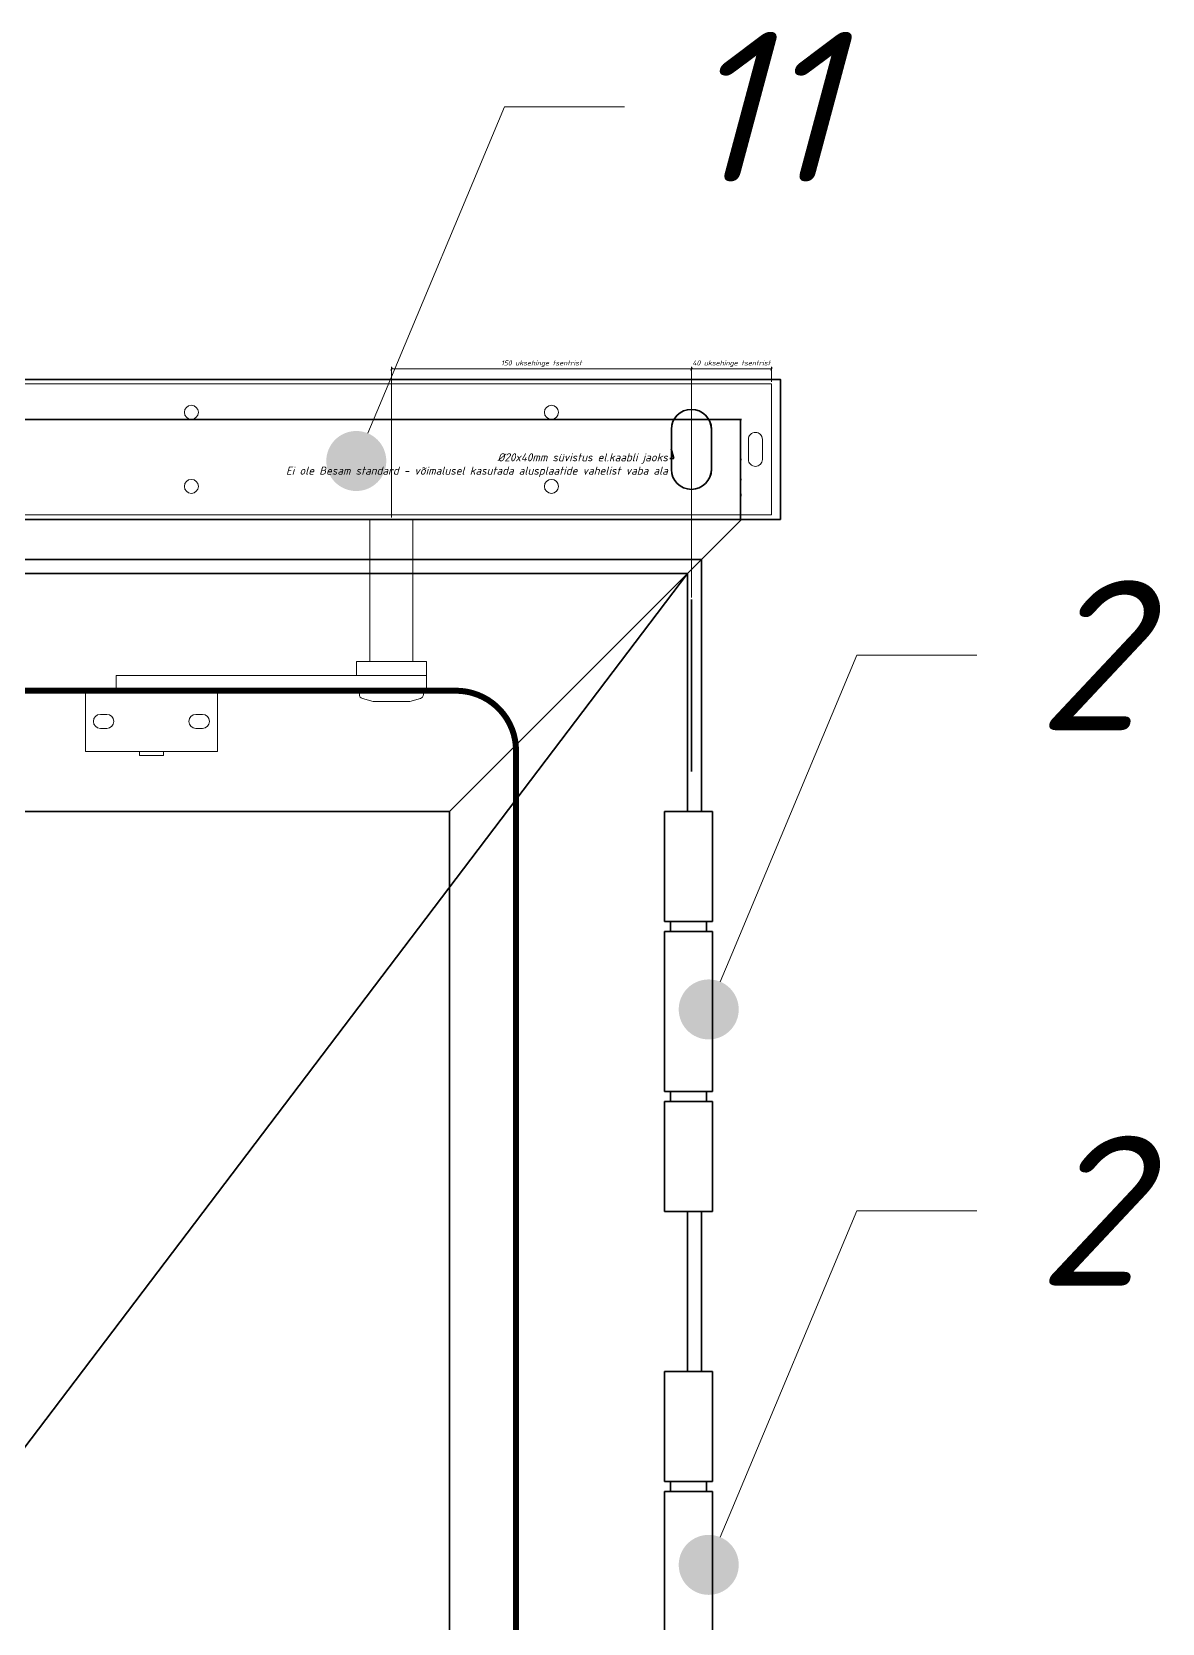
# Model space of a CAD drawing. Header units: millimetres. Extents: x -29692 to 34729, y -8412 to 43293.
# Drawn here: x -27923 to -27358, y 2071 to 2867 of the extents above; entities that cross this region are included whole.
import ezdxf
from ezdxf import colors
from ezdxf.entities.mleader import LeaderData, LeaderLine
from ezdxf.math import Vec2, Vec3

# ---------------------------------------------------------------- set-up
doc = ezdxf.new("R2010")
doc.units = ezdxf.units.MM
doc.linetypes.add('CONTINU', pattern=[0])
doc.linetypes.add('OGLT6', pattern=[2, 0.5, -0.5, 0.5, -0.5])
doc.layers.get('Defpoints').update_dxf_attribs({"color": 4, "lineweight": 35})
for name, color, linetype, lineweight in [('20-2 Automaatika', 40, 'Continuous', 0), ('_0_001_Профили', 150, 'Continuous', 35), ('_0_004_Текст_01', 7, 'Continuous', 18)]:
    doc.layers.add(name, color=color, linetype=linetype, lineweight=lineweight)
doc.layers.add('Defpoints_2', color=4, linetype='Continuous', lineweight=35, plot=False)
doc.styles.add('_DZ_2.5', font='isocpeui.ttf', dxfattribs={"height": 2.5})
doc.styles.add('_DZ_4', font='isocpeui.ttf', dxfattribs={"height": 4})
doc.dimstyles.new('_DZ_2.5', dxfattribs={"dimscale": 0, "dimtxt": 2.5, "dimasz": 1.5, "dimexe": 1, "dimexo": 1, "dimgap": 1, "dimtad": 1, "dimdec": 0, "dimzin": 1, "dimdsep": 46, "dimtxsty": '_DZ_2.5', "dimblk": 'ARCHTICK', "dimcen": 0.09, "dimclrd": 256, "dimclre": 256, "dimclrt": 256, "dimadec": 0, "dimazin": 0, "dimtfac": 1, "dimtdec": 0, "dimtofl": 0, "dimtmove": 1, "dimatfit": 2, "dimfxl": 1, "dimtfill": 1, "dimtfillclr": 256, "dimtolj": 1, "dimlwd": 9, "dimlwe": 5, "dimarcsym": 0})

# ---------------------------------------------------------------- blocks, each defined once
blk = doc.blocks.new('_Dot')
at = {"color": 0, "linetype": 'ByBlock', "lineweight": -2}
blk.add_line((-0.5, 0), (-1, 0), dxfattribs=at)
at = {"color": 0, "linetype": 'ByBlock', "const_width": 0.5}
blk.add_lwpolyline([(-0.25, 0, 1), (0.25, 0, 1)], format="xyb", close=True, dxfattribs=at)
blk = doc.blocks.new('BESAM SW300 meh.alusplaat')
at = {"layer": '_0_001_Профили', "color": 9, "linetype": 'ByBlock', "lineweight": 18}
blk.add_lwpolyline([(-189.9, 67.72), (646.1, 67.72), (646.1, 2.29), (-189.9, 2.29)], close=True, dxfattribs=at)
for points in [[(-178.4, 40, 0.414346), (-181.9, 43.5, 0.414346), (-185.4, 40), (-185.4, 30, 0.414346), (-181.9, 26.5, 0.414346), (-178.4, 30)], [(641.6, 30), (641.6, 40, 0.414346), (638.1, 43.5, 0.414346), (634.6, 40), (634.6, 30, 0.414346), (638.1, 26.5, 0.414346)]]:
    blk.add_lwpolyline(points, format="xyb", close=True, dxfattribs=at)
for centre in [(-79.9, 53.51), (100.1, 53.51), (-79.9, 16.49), (100.1, 16.49)]:
    blk.add_circle(centre, 3.5, dxfattribs=at)
blk = doc.blocks.new('_ArchTick')
at = {"color": 0, "linetype": 'ByBlock', "const_width": 0.15}
blk.add_lwpolyline([(-0.5, -0.5), (0.5, 0.5)], dxfattribs=at)
blk = doc.blocks.new('*D975')
at = {"layer": 'Defpoints', "color": 0, "linetype": 'Continuous', "ltscale": 5, "transparency": 16777216}
for p in [(1475.09, 50.95), (1475.09, -24.23), (1625.09, -64.24)]:
    blk.add_point(p, dxfattribs=at)
at = {"layer": 'Defpoints_2', "linetype": 'CONTINU', "lineweight": 5, "ltscale": 5}
blk.add_line((1475.09, -23.23), (1475.09, 51.95), dxfattribs=at)
at = {"layer": 'Defpoints_2', "linetype": 'Continuous', "lineweight": 9, "ltscale": 5}
blk.add_line((1625.09, 50.95), (1475.09, 50.95), dxfattribs=at)
at = {"layer": 'Defpoints_2', "linetype": 'Continuous', "lineweight": 5, "ltscale": 5}
blk.add_line((1625.09, -63.24), (1625.09, 51.95), dxfattribs=at)
at = {"layer": 'Defpoints_2', "linetype": 'Continuous', "lineweight": 9, "ltscale": 5, "xscale": 1.5, "yscale": 1.5, "zscale": 1.5, "rotation": 180}
blk.add_blockref('_ArchTick', (1475.09, 50.95), dxfattribs=at)
at = {"layer": 'Defpoints_2', "linetype": 'Continuous', "lineweight": 9, "ltscale": 5, "xscale": 1.5, "yscale": 1.5, "zscale": 1.5}
blk.add_blockref('_ArchTick', (1625.09, 50.95), dxfattribs=at)
at = {"layer": 'Defpoints_2', "linetype": 'Continuous', "ltscale": 5, "insert": (1550.09, 53.58), "char_height": 2.5, "attachment_point": 5, "style": '_DZ_2.5', "bg_fill": 3, "box_fill_scale": 1.1, "bg_fill_color": 256, "bg_fill_true_color": 13158600, "bg_fill_transparency": 0}
blk.add_mtext('\\A1;150 uksehinge tsentrist', dxfattribs=at)
blk = doc.blocks.new('*D976')
at = {"layer": 'Defpoints', "color": 0, "linetype": 'Continuous', "ltscale": 5, "transparency": 16777216}
for p in [(1665.09, 43.48), (1625.09, -64.24)]:
    blk.add_point(p, dxfattribs=at)
at = {"layer": 'Defpoints_2', "linetype": 'CONTINU', "lineweight": 5, "ltscale": 5}
blk.add_line((1625.09, -63.24), (1625.09, 51.95), dxfattribs=at)
at = {"layer": 'Defpoints_2', "linetype": 'Continuous', "lineweight": 9, "ltscale": 5}
blk.add_line((1665.09, 50.95), (1625.09, 50.95), dxfattribs=at)
at = {"layer": 'Defpoints_2', "linetype": 'Continuous', "lineweight": 5, "ltscale": 5}
blk.add_line((1665.09, 44.48), (1665.09, 51.95), dxfattribs=at)
at = {"layer": 'Defpoints_2', "linetype": 'Continuous', "ltscale": 5, "insert": (1645.09, 53.58), "char_height": 2.5, "attachment_point": 5, "style": '_DZ_2.5', "bg_fill": 3, "box_fill_scale": 1.1, "bg_fill_color": 256, "bg_fill_true_color": 13158600, "bg_fill_transparency": 0}
blk.add_mtext('\\A1;40 uksehinge tsentrist', dxfattribs=at)
at = {"layer": 'Defpoints', "color": 0, "linetype": 'Continuous', "ltscale": 5, "transparency": 16777216}
blk.add_point((1625.09, 50.95), dxfattribs=at)
at = {"layer": 'Defpoints_2', "linetype": 'Continuous', "lineweight": 9, "ltscale": 5, "xscale": 1.5, "yscale": 1.5, "zscale": 1.5, "rotation": 180}
blk.add_blockref('_ArchTick', (1625.09, 50.95), dxfattribs=at)
at = {"layer": 'Defpoints_2', "linetype": 'Continuous', "lineweight": 9, "ltscale": 5, "xscale": 1.5, "yscale": 1.5, "zscale": 1.5}
blk.add_blockref('_ArchTick', (1665.09, 50.95), dxfattribs=at)
blk = doc.blocks.new('A$Cdc8cdd52')
at = {"layer": 'Defpoints'}
for p, q in [((1859.5, 2525), (-19.5, 2525)), ((1860, 2525), (1859.5, 2525)), ((1859.5, 2475), (1859.5, 2525)), ((1860, 2505), (1859.5, 2505)), ((1859.5, 2495), (1860, 2495)), ((1860, 2487.4), (1859.5, 2487.4)), ((1860, 2487), (1859.5, 2487)), ((-19.5, 2475), (1859.5, 2475)), ((1860, 2475), (1840, 2455)), ((1840, 2455), (1860, 2475)), ((0, 2455), (1840, 2455)), ((1833, 2448), (1840, 2455)), ((1840, 2455), (1833, 2448)), ((1840, 2455), (1840, 2329)), ((1833, 2448), (907.5, 2448)), ((1714, 2329), (1833, 2448)), ((1833, 2448), (1812.5, 2427.5)), ((1833, 2329), (1833, 2448)), ((1812.5, 2427.5), (1773.5, 2388.5)), ((1773.5, 2388.5), (1714, 2329)), ((1026.5, 2329), (1714, 2329)), ((1714, 2329), (1714, 127)), ((1821.5, 2329), (1821.5, 2274)), ((1822.87, 2329), (1821.5, 2329)), ((1826.68, 2329), (1822.87, 2329)), ((1832.05, 2329), (1826.68, 2329)), ((1837.76, 2329), (1832.05, 2329)), ((1842.48, 2329), (1837.76, 2329)), ((1845.15, 2329), (1842.48, 2329)), ((1845.5, 2329), (1845.15, 2329)), ((1845.5, 2274), (1845.5, 2329)), ((1821.5, 2274), (1822.87, 2274)), ((1822.87, 2269), (1821.5, 2269)), ((1821.5, 2269), (1821.5, 2189)), ((1822.87, 2274), (1826.68, 2274)), ((1826.68, 2269), (1822.87, 2269)), ((1824.5, 2274), (1824.5, 2269)), ((1826.68, 2274), (1832.05, 2274)), ((1832.05, 2269), (1826.68, 2269)), ((1832.05, 2274), (1837.76, 2274)), ((1837.76, 2269), (1832.05, 2269)), ((1837.76, 2274), (1842.48, 2274)), ((1842.48, 2269), (1837.76, 2269)), ((1842.48, 2274), (1845.15, 2274)), ((1845.15, 2269), (1842.48, 2269)), ((1842.5, 2269), (1842.5, 2274)), ((1845.15, 2274), (1845.5, 2274)), ((1845.5, 2269), (1845.15, 2269)), ((1845.5, 2189), (1845.5, 2269)), ((1821.5, 2189), (1822.87, 2189)), ((1822.87, 2189), (1826.68, 2189)), ((1824.5, 2189), (1824.5, 2184)), ((1826.68, 2189), (1832.05, 2189)), ((1832.05, 2189), (1837.76, 2189)), ((1837.76, 2189), (1842.48, 2189)), ((1842.48, 2189), (1845.15, 2189)), ((1842.5, 2184), (1842.5, 2189)), ((1845.15, 2189), (1845.5, 2189)), ((1822.87, 2184), (1821.5, 2184)), ((1821.5, 2184), (1821.5, 2129)), ((1826.68, 2184), (1822.87, 2184)), ((1832.05, 2184), (1826.68, 2184)), ((1837.76, 2184), (1832.05, 2184)), ((1842.48, 2184), (1837.76, 2184)), ((1845.15, 2184), (1842.48, 2184)), ((1845.5, 2184), (1845.15, 2184)), ((1845.5, 2129), (1845.5, 2184)), ((1821.5, 2129), (1822.87, 2129)), ((1822.87, 2129), (1826.68, 2129)), ((1826.68, 2129), (1832.05, 2129)), ((1832.05, 2129), (1837.76, 2129)), ((1833, 2049), (1833, 2129)), ((1837.76, 2129), (1842.48, 2129)), ((1840, 2129), (1840, 2049)), ((1842.48, 2129), (1845.15, 2129)), ((1845.15, 2129), (1845.5, 2129)), ((1821.5, 2049), (1821.5, 1994)), ((1822.87, 2049), (1821.5, 2049)), ((1826.68, 2049), (1822.87, 2049)), ((1832.05, 2049), (1826.68, 2049)), ((1837.76, 2049), (1832.05, 2049)), ((1842.48, 2049), (1837.76, 2049)), ((1845.15, 2049), (1842.48, 2049)), ((1845.5, 2049), (1845.15, 2049)), ((1845.5, 1994), (1845.5, 2049)), ((1821.5, 1994), (1822.87, 1994)), ((1822.87, 1989), (1821.5, 1989)), ((1821.5, 1989), (1821.5, 1909)), ((1822.87, 1994), (1826.68, 1994)), ((1826.68, 1989), (1822.87, 1989)), ((1824.5, 1994), (1824.5, 1989)), ((1826.68, 1994), (1832.05, 1994)), ((1832.05, 1989), (1826.68, 1989)), ((1832.05, 1994), (1837.76, 1994)), ((1837.76, 1989), (1832.05, 1989)), ((1837.76, 1994), (1842.48, 1994)), ((1842.48, 1989), (1837.76, 1989)), ((1842.48, 1994), (1845.15, 1994)), ((1845.15, 1989), (1842.48, 1989)), ((1842.5, 1989), (1842.5, 1994)), ((1845.15, 1994), (1845.5, 1994)), ((1845.5, 1989), (1845.15, 1989)), ((1845.5, 1909), (1845.5, 1989))]:
    blk.add_line(p, q, dxfattribs=at)
blk.add_lwpolyline([(1833, 8), (907.5, 1228), (1833, 2448)], dxfattribs=at)
blk = doc.blocks.new('*U927')
at = {"layer": '_0_001_Профили', "color": 30, "linetype": 'OGLT6', "const_width": 3}
blk.add_lwpolyline([(-499.93, -354.23), (-30, -354.23, -0.414214), (0, -384.23), (0, -1462.72, 0.414214), (30, -1492.72), (35.76, -1492.46)], format="xyb", dxfattribs=at)
blk = doc.blocks.new('*D935')
at = {"layer": 'Defpoints', "color": 0, "linetype": 'Continuous', "ltscale": 5, "transparency": 16777216}
for p in [(-27743.52, 2698.28), (-27743.52, 2623.09), (-27593.52, 2583.08)]:
    blk.add_point(p, dxfattribs=at)
at = {"layer": 'Defpoints_2', "linetype": 'CONTINU', "lineweight": 5, "ltscale": 5}
blk.add_line((-27743.52, 2624.09), (-27743.52, 2699.28), dxfattribs=at)
at = {"layer": 'Defpoints_2', "linetype": 'Continuous', "lineweight": 9, "ltscale": 5}
blk.add_line((-27593.52, 2698.28), (-27743.52, 2698.28), dxfattribs=at)
at = {"layer": 'Defpoints_2', "linetype": 'Continuous', "lineweight": 5, "ltscale": 5}
blk.add_line((-27593.52, 2584.08), (-27593.52, 2699.28), dxfattribs=at)
at = {"layer": 'Defpoints_2', "linetype": 'Continuous', "lineweight": 9, "ltscale": 5, "xscale": 1.5, "yscale": 1.5, "zscale": 1.5, "rotation": 180}
blk.add_blockref('_ArchTick', (-27743.52, 2698.28), dxfattribs=at)
at = {"layer": 'Defpoints_2', "linetype": 'Continuous', "lineweight": 9, "ltscale": 5, "xscale": 1.5, "yscale": 1.5, "zscale": 1.5}
blk.add_blockref('_ArchTick', (-27593.52, 2698.28), dxfattribs=at)
at = {"layer": 'Defpoints_2', "linetype": 'Continuous', "ltscale": 5, "insert": (-27668.52, 2700.9), "char_height": 2.5, "attachment_point": 5, "style": '_DZ_2.5', "bg_fill": 3, "box_fill_scale": 1.1, "bg_fill_color": 256, "bg_fill_true_color": 13158600, "bg_fill_transparency": 0}
blk.add_mtext('\\A1;150 uksehinge tsentrist', dxfattribs=at)
blk = doc.blocks.new('*D936')
at = {"layer": 'Defpoints', "color": 0, "linetype": 'Continuous', "ltscale": 5, "transparency": 16777216}
for p in [(-27553.53, 2690.81), (-27593.52, 2583.08)]:
    blk.add_point(p, dxfattribs=at)
at = {"layer": 'Defpoints_2', "linetype": 'CONTINU', "lineweight": 5, "ltscale": 5}
blk.add_line((-27593.52, 2584.08), (-27593.52, 2699.28), dxfattribs=at)
at = {"layer": 'Defpoints_2', "linetype": 'Continuous', "lineweight": 9, "ltscale": 5}
blk.add_line((-27553.53, 2698.28), (-27593.52, 2698.28), dxfattribs=at)
at = {"layer": 'Defpoints_2', "linetype": 'Continuous', "lineweight": 5, "ltscale": 5}
blk.add_line((-27553.53, 2691.81), (-27553.53, 2699.28), dxfattribs=at)
at = {"layer": 'Defpoints_2', "linetype": 'Continuous', "ltscale": 5, "insert": (-27573.53, 2700.9), "char_height": 2.5, "attachment_point": 5, "style": '_DZ_2.5', "bg_fill": 3, "box_fill_scale": 1.1, "bg_fill_color": 256, "bg_fill_true_color": 13158600, "bg_fill_transparency": 0}
blk.add_mtext('\\A1;40 uksehinge tsentrist', dxfattribs=at)
at = {"layer": 'Defpoints', "color": 0, "linetype": 'Continuous', "ltscale": 5, "transparency": 16777216}
blk.add_point((-27593.52, 2698.28), dxfattribs=at)
at = {"layer": 'Defpoints_2', "linetype": 'Continuous', "lineweight": 9, "ltscale": 5, "xscale": 1.5, "yscale": 1.5, "zscale": 1.5, "rotation": 180}
blk.add_blockref('_ArchTick', (-27593.52, 2698.28), dxfattribs=at)
at = {"layer": 'Defpoints_2', "linetype": 'Continuous', "lineweight": 9, "ltscale": 5, "xscale": 1.5, "yscale": 1.5, "zscale": 1.5}
blk.add_blockref('_ArchTick', (-27553.53, 2698.28), dxfattribs=at)
blk = doc.blocks.new('*U911')
at = {"layer": '_0_001_Профили', "color": 9, "linetype": 'Continuous', "ltscale": 5}
blk.add_line((1625.09, -64.24), (1625.09, -150.23), dxfattribs=at)
at = {"layer": '_0_001_Профили', "color": 9, "linetype": 'ByBlock', "lineweight": 18}
for points in [[(1492.59, -95.33), (1457.58, -95.33), (1457.58, -102.23), (1492.59, -102.23)], [(1492.59, -102.23), (1337.48, -102.23), (1337.48, -110.23), (1492.59, -110.23)], [(1388.11, -140.23), (1322.08, -140.23), (1322.08, -110.23), (1388.11, -110.23)], [(1361.1, -140.23), (1349.09, -140.23), (1349.09, -142.23), (1361.1, -142.23)]]:
    blk.add_lwpolyline(points, close=True, dxfattribs=at)
for points in [[(1459.09, -110.23), (1459.09, -111.86, 0.339455), (1460.58, -113.79), (1465.94, -115.23), (1484.24, -115.23), (1489.61, -113.79, 0.339452), (1491.09, -111.86), (1491.09, -110.23)], [(1332.84, -128.73), (1329.58, -128.73, -1), (1329.58, -121.73), (1332.84, -121.73, -1)], [(1380.6, -128.73), (1377.35, -128.73, -1), (1377.35, -121.73), (1380.6, -121.73, -1)]]:
    blk.add_lwpolyline(points, format="xyb", close=True, dxfattribs=at)
at = {"layer": '_0_001_Профили', "color": 9, "linetype": 'ByBlock', "lineweight": 18, "xscale": -1}
blk.add_blockref('BESAM SW300 meh.alusplaat', (1475.19, -24.23), dxfattribs=at)
at = {"layer": 'Defpoints_2', "linetype": 'Continuous', "ltscale": 5}
dim = blk.add_linear_dim(base=(1475.09, 50.95), p1=(1625.09, -64.24), p2=(1475.09, -24.23), angle=180, text='<> uksehinge tsentrist', dimstyle='_DZ_2.5', dxfattribs=at)
dim.commit()
dim.dimension.update_dxf_attribs({"geometry": '*D975', "text_midpoint": (1550.09, 50.95), "dimtype": 160})
at = {"layer": '_0_001_Профили', "color": 9, "linetype": 'ByBlock', "lineweight": 18}
blk.add_lwpolyline([(1485.84, -24.23), (1464.34, -24.23), (1464.34, -95.33), (1485.84, -95.33)], close=True, dxfattribs=at)
at = {"layer": 'Defpoints_2', "linetype": 'Continuous', "ltscale": 5}
dim = blk.add_linear_dim(base=(1625.09, 50.95), p1=(1665.09, 43.48), p2=(1625.09, -64.24), angle=180, text='<> uksehinge tsentrist', dimstyle='_DZ_2.5', dxfattribs=at)
dim.commit()
dim.dimension.update_dxf_attribs({"geometry": '*D976', "text_midpoint": (1645.09, 50.95), "dimtype": 160})
at = {"layer": 'Defpoints_2', "linetype": 'ByBlock', "ltscale": 5}
ml = blk.add_multileader_mtext('Standard', dxfattribs=at)
ml.set_content('%%C20x40mm süvistus el.kaabli jaoks\\PEi ole Besam standard - võimalusel kasutada alusplaatide vahelist vaba ala', color=256, style='_DZ_4')
ml.set_leader_properties(color=256, linetype='ByLayer', lineweight=-1)
ml.set_arrow_properties(name='DOT')
ml.build(insert=Vec2(0, 0))
ml.multileader.update_dxf_attribs({"dogleg_length": 2, "arrow_head_size": 1})
ctx = ml.context
ctx.base_point, ctx.arrow_head_size, ctx.landing_gap_size, ctx.plane_origin = Vec3(1417.49, 6.18), 1, 1, Vec3(1613.9, 0)
ctx.text_align_type = 2
notes = []
notes.append((ctx, [(0, (1, 1, 0), (1616.31, 6.18), (-1, 0), 2, [(0, [(1615.09, 10.77)], 0, [])])]))
ctx.mtext.insert, ctx.mtext.alignment, ctx.mtext.flow_direction = Vec3(1613.31, 8.78), 3, 5
for ctx, leaders in notes:
    for number, flags, end, landing, length, lines in leaders:
        leader = LeaderData()
        leader.index, (leader.has_last_leader_line, leader.has_dogleg_vector, leader.attachment_direction) = number, flags
        leader.last_leader_point, leader.dogleg_vector, leader.dogleg_length = Vec3(end), Vec3(landing), length
        for number, points, colour, breaks in lines:
            line = LeaderLine()
            line.index, line.vertices, line.color, line.breaks = number, Vec3.list(points), colors.encode_raw_color(colour), breaks
            leader.lines.append(line)
        ctx.leaders.append(leader)
at = {"layer": '_0_001_Профили', "color": 9, "linetype": 'ByBlock', "ltscale": 5}
blk.add_lwpolyline([(-249.22, 45.77), (1669.59, 45.77), (1669.59, -24.23), (-249.22, -24.23)], close=True, dxfattribs=at)
at = {"layer": '_0_001_Профили', "color": 9}
blk.add_lwpolyline([(1635.09, 0.77), (1635.09, 20.77, 1), (1615.09, 20.77), (1615.09, 0.77, 1)], format="xyb", close=True, dxfattribs=at)

msp = doc.modelspace()

# ---------------------------------------------------------------- leaders
at = {"layer": '_0_004_Текст_01'}
ml = msp.add_multileader_mtext('Standard', dxfattribs=at)
ml.set_content('11', color=256, style='_DZ_2.5')
ml.set_leader_properties(color=256, linetype='ByLayer', lineweight=-1)
ml.set_arrow_properties(name='DOT')
ml.build(insert=Vec2(0, 0))
ml.multileader.update_dxf_attribs({"dogleg_length": 2, "arrow_head_size": 30, "scale": 30})
ctx = ml.context
ctx.base_point, ctx.scale, ctx.char_height, ctx.arrow_head_size, ctx.landing_gap_size, ctx.plane_origin = Vec3(-27626.986, 2829.328), 30, 75, 30, 30, Vec3(-28263.71, 2830.977)
notes = []
notes.append((ctx, [(1, (1, 1, 0), (-27686.986, 2829.328), (1, 0), 60, [(0, [(-27761.07, 2652.264)], 0, [])])]))
ctx.mtext.insert, ctx.mtext.flow_direction = Vec3(-27596.986, 2866.828), 5
ml = msp.add_multileader_mtext('Standard', dxfattribs=at)
ml.set_content('2', color=256, style='_DZ_2.5')
ml.set_leader_properties(color=256, linetype='ByLayer', lineweight=-1)
ml.set_arrow_properties(name='DOT')
ml.build(insert=Vec2(0, 0))
ml.multileader.update_dxf_attribs({"dogleg_length": 2, "arrow_head_size": 30, "scale": 30})
ctx = ml.context
ctx.base_point, ctx.scale, ctx.char_height, ctx.arrow_head_size, ctx.landing_gap_size, ctx.plane_origin = Vec3(-27450.779, 2555.141), 30, 75, 30, 30, Vec3(-28087.504, 2556.79)
notes.append((ctx, [(1, (1, 1, 0), (-27510.779, 2555.141), (1, 0), 60, [(0, [(-27584.864, 2378.077)], 0, [])])]))
ctx.mtext.insert, ctx.mtext.flow_direction = Vec3(-27420.779, 2592.641), 5
ml = msp.add_multileader_mtext('Standard', dxfattribs=at)
ml.set_content('2', color=256, style='_DZ_2.5')
ml.set_leader_properties(color=256, linetype='ByLayer', lineweight=-1)
ml.set_arrow_properties(name='DOT')
ml.build(insert=Vec2(0, 0))
ml.multileader.update_dxf_attribs({"dogleg_length": 2, "arrow_head_size": 30, "scale": 30})
ctx = ml.context
ctx.base_point, ctx.scale, ctx.char_height, ctx.arrow_head_size, ctx.landing_gap_size, ctx.plane_origin = Vec3(-27450.779, 2277.453), 30, 75, 30, 30, Vec3(-28087.504, 2279.101)
notes.append((ctx, [(1, (1, 1, 0), (-27510.779, 2277.453), (1, 0), 60, [(0, [(-27584.864, 2100.389)], 0, [])])]))
ctx.mtext.insert, ctx.mtext.flow_direction = Vec3(-27420.779, 2314.953), 5
for ctx, leaders in notes:
    for number, flags, end, landing, length, lines in leaders:
        leader = LeaderData()
        leader.index, (leader.has_last_leader_line, leader.has_dogleg_vector, leader.attachment_direction) = number, flags
        leader.last_leader_point, leader.dogleg_vector, leader.dogleg_length = Vec3(end), Vec3(landing), length
        for number, points, colour, breaks in lines:
            line = LeaderLine()
            line.index, line.vertices, line.color, line.breaks = number, Vec3.list(points), colors.encode_raw_color(colour), breaks
            leader.lines.append(line)
        ctx.leaders.append(leader)

# ---------------------------------------------------------------- next in the draw order: block references
at = {"layer": '20-2 Automaatika', "linetype": 'ByBlock', "lineweight": 18}
msp.add_blockref('*U911', (-29218.616, 2647.323), dxfattribs=at)

# ---------------------------------------------------------------- next in the draw order: linework, layer by layer
at = {"layer": '_0_001_Профили', "color": 9, "linetype": 'Continuous', "ltscale": 5}
msp.add_line((-27593.523, 2583.082), (-27593.523, 2497.09), dxfattribs=at)
at = {"layer": '_0_001_Профили', "color": 9, "linetype": 'ByBlock', "lineweight": 18}
for points in [[(-27726.022, 2551.99), (-27761.035, 2551.99), (-27761.035, 2545.09), (-27726.022, 2545.09)], [(-27726.022, 2545.09), (-27881.131, 2545.09), (-27881.131, 2537.09), (-27726.022, 2537.09)], [(-27830.511, 2507.09), (-27896.535, 2507.09), (-27896.535, 2537.09), (-27830.511, 2537.09)], [(-27857.521, 2507.09), (-27869.525, 2507.09), (-27869.525, 2505.09), (-27857.521, 2505.09)]]:
    msp.add_lwpolyline(points, close=True, dxfattribs=at)
for points in [[(-27759.523, 2537.09), (-27759.523, 2535.46, 0.3394547), (-27758.04, 2533.529), (-27752.673, 2532.09), (-27734.373, 2532.09), (-27729.005, 2533.529, 0.3394519), (-27727.523, 2535.46), (-27727.523, 2537.09)], [(-27885.781, 2518.59), (-27889.034, 2518.59, -1), (-27889.034, 2525.59), (-27885.781, 2525.59, -1)], [(-27838.013, 2518.59), (-27841.266, 2518.59, -1), (-27841.266, 2525.59), (-27838.013, 2525.59, -1)]]:
    msp.add_lwpolyline(points, format="xyb", close=True, dxfattribs=at)

# ---------------------------------------------------------------- next in the draw order: block references
at = {"layer": '_0_001_Профили', "color": 9, "linetype": 'ByBlock', "lineweight": 18, "xscale": -1}
msp.add_blockref('BESAM SW300 meh.alusplaat', (-27743.423, 2623.09), dxfattribs=at)
at = {"layer": '_0_001_Профили'}
msp.add_blockref('*U927', (-27681.209, 2891.649), dxfattribs=at)
at = {"layer": 'Defpoints'}
msp.add_blockref('A$Cdc8cdd52', (-29428.427, 148.09), dxfattribs=at)

# ---------------------------------------------------------------- next in the draw order: dimensions: what is measured, and where the dimension line sits
at = {"layer": 'Defpoints_2', "linetype": 'Continuous', "ltscale": 5}
dim = msp.add_linear_dim(base=(-27743.523, 2698.276), p1=(-27593.523, 2583.082), p2=(-27743.523, 2623.09), angle=180, text='<> uksehinge tsentrist', dimstyle='_DZ_2.5', dxfattribs=at)
dim.commit()
dim.dimension.update_dxf_attribs({"geometry": '*D935', "text_midpoint": (-27668.523, 2698.276), "dimtype": 160})

# ---------------------------------------------------------------- next in the draw order: linework, layer by layer
at = {"layer": '_0_001_Профили', "color": 9, "linetype": 'ByBlock', "lineweight": 18}
msp.add_lwpolyline([(-27732.773, 2623.09), (-27754.273, 2623.09), (-27754.273, 2551.99), (-27732.773, 2551.99)], close=True, dxfattribs=at)

# ---------------------------------------------------------------- next in the draw order: dimensions: what is measured, and where the dimension line sits
at = {"layer": 'Defpoints_2', "linetype": 'Continuous', "ltscale": 5}
dim = msp.add_linear_dim(base=(-27593.523, 2698.276), p1=(-27553.527, 2690.805), p2=(-27593.523, 2583.082), angle=180, text='<> uksehinge tsentrist', dimstyle='_DZ_2.5', dxfattribs=at)
dim.commit()
dim.dimension.update_dxf_attribs({"geometry": '*D936', "text_midpoint": (-27573.525, 2698.276), "dimtype": 160})

# ---------------------------------------------------------------- next in the draw order: leaders
at = {"layer": 'Defpoints_2', "linetype": 'ByBlock', "ltscale": 5}
ml = msp.add_multileader_mtext('Standard', dxfattribs=at)
ml.set_content('%%C20x40mm süvistus el.kaabli jaoks\\PEi ole Besam standard - võimalusel kasutada alusplaatide vahelist vaba ala', color=256, style='_DZ_4')
ml.set_leader_properties(color=256, linetype='ByLayer', lineweight=-1)
ml.set_arrow_properties(name='DOT')
ml.build(insert=Vec2(0, 0))
ml.multileader.update_dxf_attribs({"dogleg_length": 2, "arrow_head_size": 1})
ctx = ml.context
ctx.base_point, ctx.arrow_head_size, ctx.landing_gap_size, ctx.plane_origin = Vec3(-27801.123, 2653.506), 1, 1, Vec3(-27604.72, 2647.323)
ctx.text_align_type = 2
notes = []
notes.append((ctx, [(0, (1, 1, 0), (-27602.311, 2653.506), (-1, 0), 2, [(0, [(-27603.523, 2658.09)], 0, [])])]))
ctx.mtext.insert, ctx.mtext.alignment, ctx.mtext.flow_direction = Vec3(-27605.311, 2656.106), 3, 5
for ctx, leaders in notes:
    for number, flags, end, landing, length, lines in leaders:
        leader = LeaderData()
        leader.index, (leader.has_last_leader_line, leader.has_dogleg_vector, leader.attachment_direction) = number, flags
        leader.last_leader_point, leader.dogleg_vector, leader.dogleg_length = Vec3(end), Vec3(landing), length
        for number, points, colour, breaks in lines:
            line = LeaderLine()
            line.index, line.vertices, line.color, line.breaks = number, Vec3.list(points), colors.encode_raw_color(colour), breaks
            leader.lines.append(line)
        ctx.leaders.append(leader)

# ---------------------------------------------------------------- next in the draw order: linework, layer by layer
at = {"layer": '_0_001_Профили', "color": 9, "linetype": 'ByBlock', "ltscale": 5}
msp.add_lwpolyline([(-29467.832, 2693.09), (-27549.023, 2693.09), (-27549.023, 2623.09), (-29467.832, 2623.09)], close=True, dxfattribs=at)
at = {"layer": '_0_001_Профили', "color": 9}
msp.add_lwpolyline([(-27583.523, 2648.09), (-27583.523, 2668.09, 1), (-27603.523, 2668.09), (-27603.523, 2648.09, 1)], format="xyb", close=True, dxfattribs=at)

doc.saveas('drawing.dxf')
